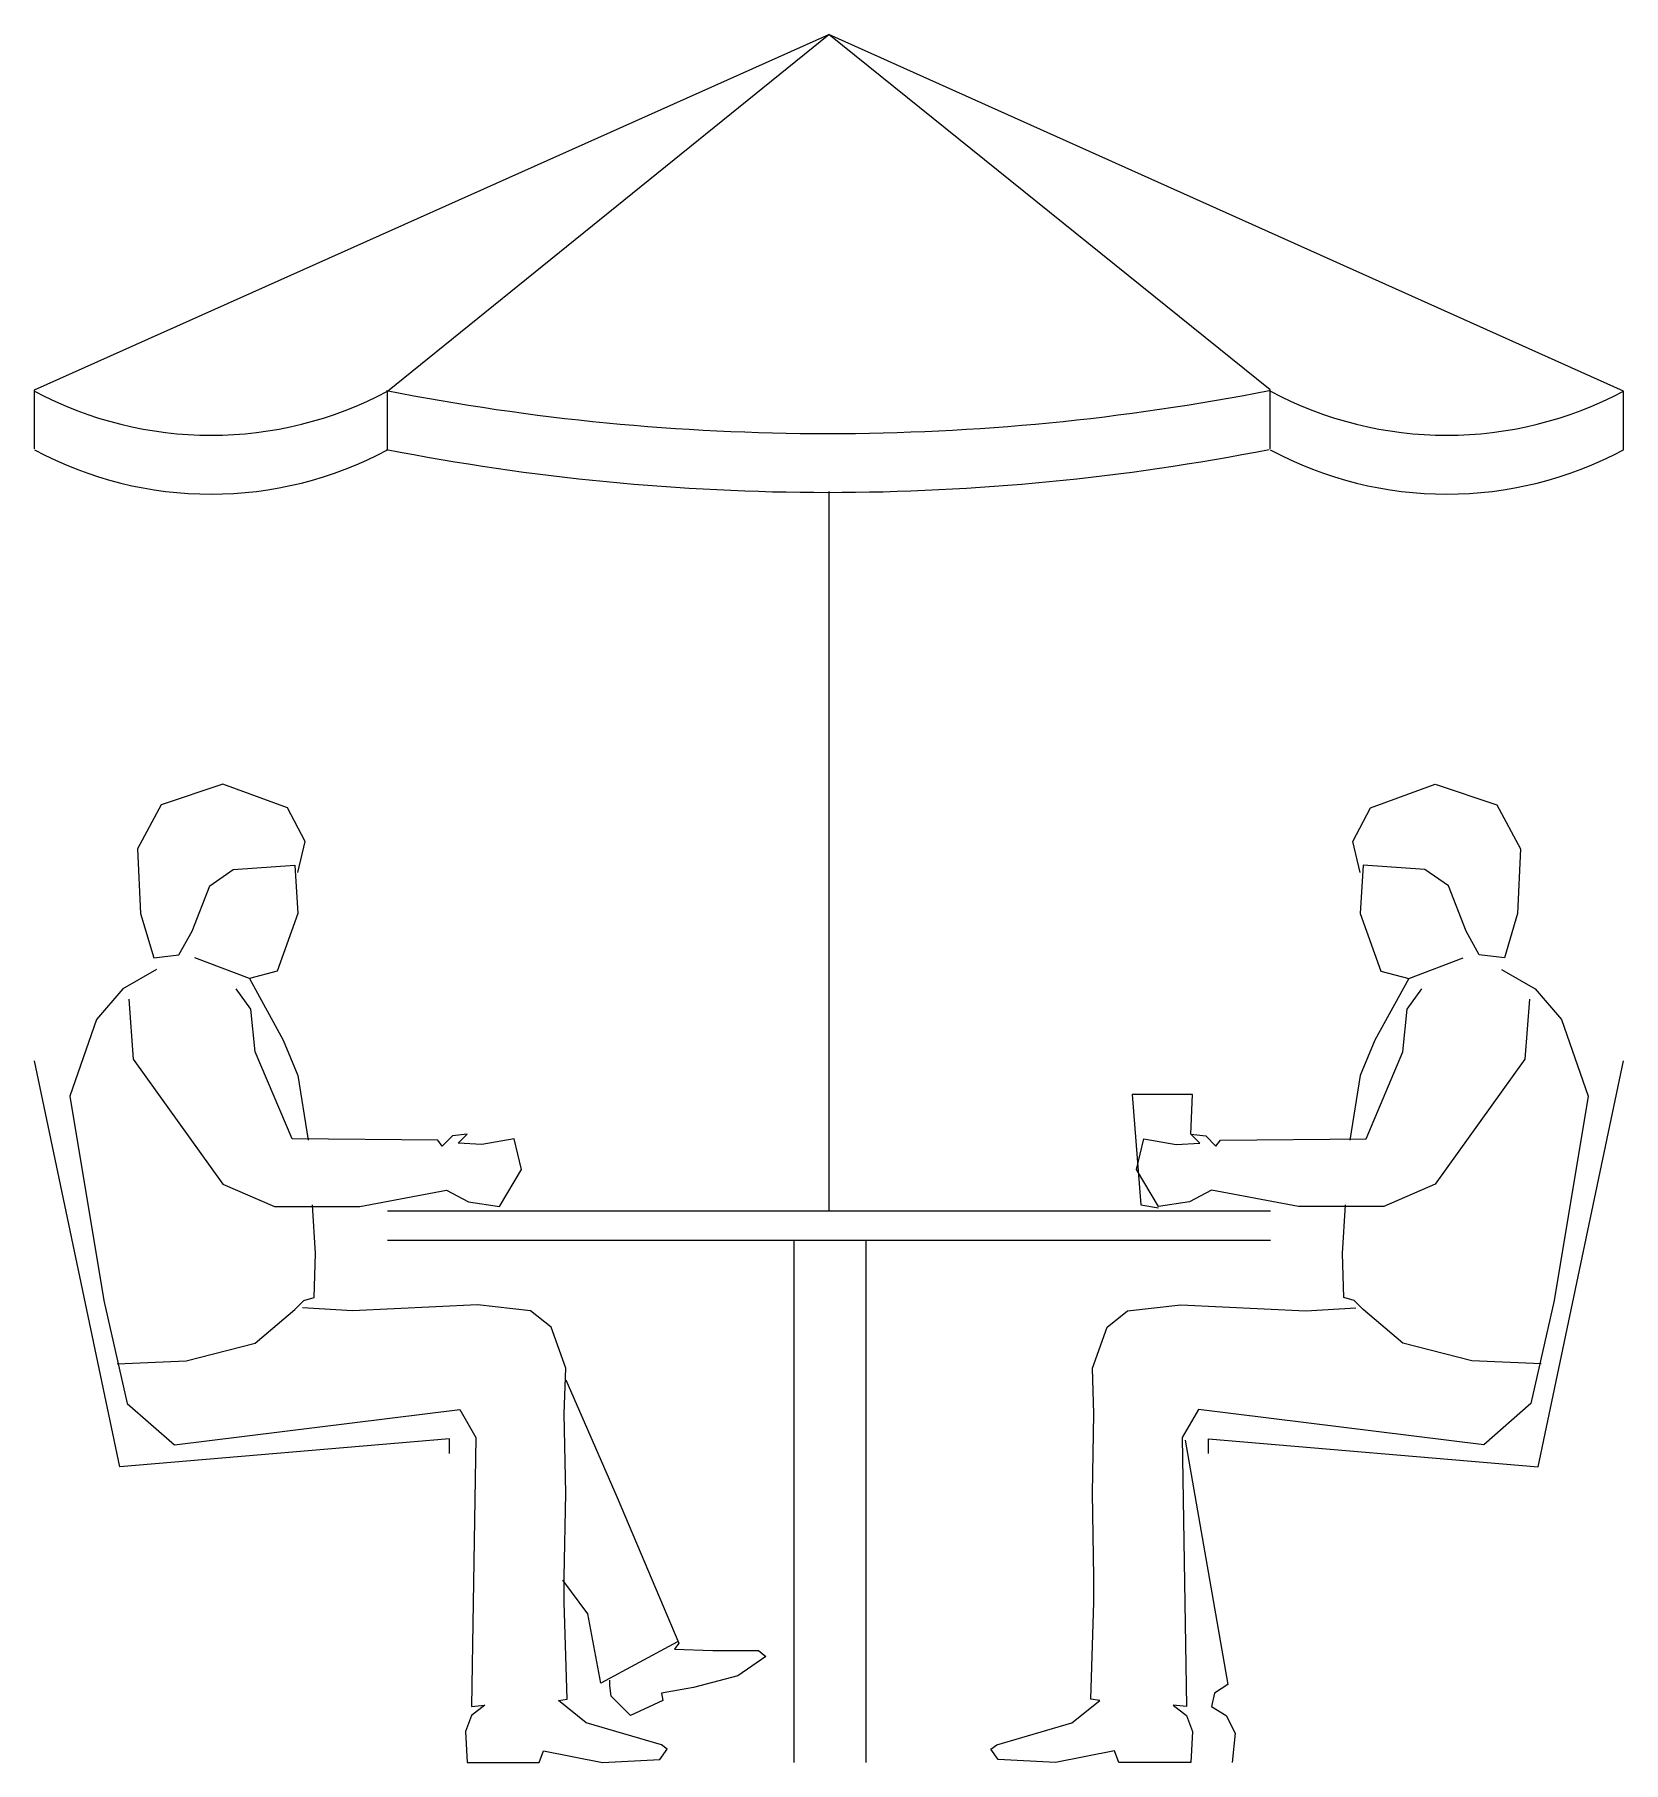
# Model space of a CAD drawing. Extents: x 69345 to 71224, y 18174 to 20217.
import ezdxf

# ---------------------------------------------------------------- set-up
doc = ezdxf.new("R2010")
doc.units = 0
doc.header["$LTSCALE"] = 1270
doc.header["$MEASUREMENT"] = 0
doc.layers.get('0').update_dxf_attribs({"linetype": 'CONTINUOUS'})

msp = doc.modelspace()

# ---------------------------------------------------------------- linework, layer by layer
at = {"linetype": 'CONTINUOUS'}
for p, q in [((69344.7, 19797.1), (70284.2, 20217.5)), ((69762.2, 19795.7), (70284.2, 20217.5)), ((71223.8, 19795.7), (70284.2, 20217.5)), ((70806.2, 19797.1), (70284.2, 20217.5)), ((69344.7, 19727.5), (69344.7, 19797.1)), ((69762.2, 19726.1), (69762.2, 19795.7)), ((70806.2, 19727.5), (70806.2, 19797.1)), ((71223.8, 19726.1), (71223.8, 19795.7)), ((70284.3, 18826.2), (70284.3, 19677)), ((69567.4, 19330.8), (69494.4, 19306.4)), ((69644, 19302.9), (69567.4, 19330.8)), ((70924.6, 19302.9), (71001.2, 19330.8)), ((71001.2, 19330.8), (71074.3, 19306.4)), ((69494.4, 19306.4), (69466.5, 19254.2)), ((69664.9, 19262.9), (69644, 19302.9)), ((70903.8, 19262.9), (70924.6, 19302.9)), ((71074.3, 19306.4), (71102.1, 19254.2)), ((69466.5, 19254.2), (69470, 19177.7)), ((69656.2, 19226.4), (69664.9, 19262.9)), ((70912.5, 19226.4), (70903.8, 19262.9)), ((71102.1, 19254.2), (71098.6, 19177.7)), ((69579.6, 19229.9), (69652.7, 19235.1)), ((69652.7, 19235.1), (69656.2, 19177.7)), ((70915.9, 19235.1), (70912.5, 19177.7)), ((70989, 19229.9), (70915.9, 19235.1)), ((69551.8, 19210.7), (69579.6, 19229.9)), ((71016.9, 19210.7), (70989, 19229.9)), ((69530.9, 19156.8), (69551.8, 19210.7)), ((71037.7, 19156.8), (71016.9, 19210.7)), ((69470, 19177.7), (69485.7, 19125.5)), ((69656.2, 19177.7), (69631.8, 19109.8)), ((70912.5, 19177.7), (70936.8, 19109.8)), ((71098.6, 19177.7), (71083, 19125.5)), ((69515.2, 19128.9), (69530.9, 19156.8)), ((71053.4, 19128.9), (71037.7, 19156.8)), ((69489.1, 19111.5), (69449.1, 19088.9)), ((69485.7, 19125.5), (69515.2, 19128.9)), ((69598.8, 19101.1), (69534.4, 19125.5)), ((69631.8, 19109.8), (69598.8, 19101.1)), ((70936.8, 19109.8), (70969.9, 19101.1)), ((70969.9, 19101.1), (71034.3, 19125.5)), ((71083, 19125.5), (71053.4, 19128.9)), ((71079.5, 19111.5), (71119.5, 19088.9)), ((69598.8, 19101.1), (69638.8, 19028)), ((70969.9, 19101.1), (70929.9, 19028)), ((69449.1, 19088.9), (69417.8, 19052.4)), ((69456.1, 19076.7), (69461.3, 19005.4)), ((69600.5, 19064.6), (69583.1, 19088.9)), ((70968.1, 19064.6), (70985.5, 19088.9)), ((71112.6, 19076.7), (71107.3, 19005.4)), ((71119.5, 19088.9), (71150.8, 19052.4)), ((69417.8, 19052.4), (69386.5, 18961.9)), ((69605.7, 19014.1), (69600.5, 19064.6)), ((70962.9, 19014.1), (70968.1, 19064.6)), ((71150.8, 19052.4), (71182.2, 18961.9)), ((69638.8, 19028), (69656.2, 18986.3)), ((70929.9, 19028), (70912.5, 18986.3)), ((69649.2, 18911.4), (69605.7, 19014.1)), ((70919.4, 18911.4), (70962.9, 19014.1)), ((69445.6, 18523.4), (69344.7, 19003.7)), ((69461.3, 19005.4), (69567.4, 18857.5)), ((71107.3, 19005.4), (71001.2, 18857.5)), ((71122.9, 18523.4), (71223.8, 19003.6)), ((69656.2, 18986.3), (69668.4, 18909.7)), ((70912.5, 18986.3), (70900.3, 18909.7)), ((69386.5, 18961.9), (69426.5, 18720)), ((70642.8, 18963.6), (70653.2, 18833.1)), ((70714.1, 18963.6), (70642.8, 18963.6)), ((70712.4, 18916.7), (70714.1, 18963.6)), ((71182.2, 18961.9), (71142.1, 18720)), ((69821.5, 18909.7), (69649.2, 18911.4)), ((69826.7, 18902.7), (69821.5, 18909.7)), ((69838.9, 18914.9), (69826.7, 18902.7)), ((69856.3, 18916.7), (69838.9, 18914.9)), ((69845.8, 18906.2), (69856.3, 18916.7)), ((69873.7, 18904.5), (69845.8, 18906.2)), ((69912, 18911.4), (69873.7, 18904.5)), ((69920.7, 18874.9), (69912, 18911.4)), ((70648, 18874.9), (70656.7, 18911.4)), ((70656.7, 18911.4), (70695, 18904.5)), ((70695, 18904.5), (70722.8, 18906.2)), ((70712.4, 18916.7), (70729.8, 18914.9)), ((70722.8, 18906.2), (70712.4, 18916.7)), ((70729.8, 18914.9), (70741.9, 18902.7)), ((70741.9, 18902.7), (70747.2, 18909.7)), ((70747.2, 18909.7), (70919.4, 18911.4)), ((69894.6, 18831.4), (69920.7, 18874.9)), ((70674.1, 18831.4), (70648, 18874.9)), ((69567.4, 18857.5), (69628.3, 18831.4)), ((69729.3, 18831.4), (69831.9, 18850.5)), ((69831.9, 18850.5), (69858, 18836.6)), ((70736.7, 18850.5), (70710.6, 18836.6)), ((70839.4, 18831.4), (70736.7, 18850.5)), ((71001.2, 18857.5), (70940.3, 18831.4)), ((69628.3, 18831.4), (69729.3, 18831.4)), ((69677.1, 18775.7), (69673.6, 18833.1)), ((69762.3, 18826.2), (70806.3, 18826.2)), ((69858, 18836.6), (69894.6, 18831.4)), ((70653.2, 18833.1), (70674.1, 18829.7)), ((70710.6, 18836.6), (70674.1, 18831.4)), ((70940.3, 18831.4), (70839.4, 18831.4)), ((70891.6, 18775.7), (70895.1, 18833.1)), ((69762.3, 18791.4), (70806.3, 18791.4)), ((70242.6, 18791.4), (70242.6, 18173.7)), ((70327.8, 18791.4), (70327.8, 18173.7)), ((69675.3, 18723.5), (69677.1, 18775.7)), ((70893.3, 18723.5), (70891.6, 18775.7)), ((69663.1, 18720), (69675.3, 18723.5)), ((70905.5, 18720), (70893.3, 18723.5)), ((69426.5, 18720), (69454.3, 18598.2)), ((69605.7, 18669.6), (69652.7, 18709.6)), ((69652.7, 18709.6), (69663.1, 18720)), ((69720.6, 18707.9), (69661.4, 18711.3)), ((69868.5, 18714.8), (69720.6, 18707.9)), ((69931.1, 18707.9), (69868.5, 18714.8)), ((69955.5, 18688.7), (69931.1, 18707.9)), ((70613.2, 18688.7), (70637.5, 18707.9)), ((70637.5, 18707.9), (70700.2, 18714.8)), ((70700.2, 18714.8), (70848.1, 18707.9)), ((70848.1, 18707.9), (70907.2, 18711.3)), ((70915.9, 18709.6), (70905.5, 18720)), ((70962.9, 18669.6), (70915.9, 18709.6)), ((71142.1, 18720), (71114.3, 18598.2)), ((69972.9, 18640), (69955.5, 18688.7)), ((70595.8, 18640), (70613.2, 18688.7)), ((69523.9, 18648.7), (69605.7, 18669.6)), ((71044.7, 18648.7), (70962.9, 18669.6)), ((69442.2, 18645.2), (69523.9, 18648.7)), ((69971.1, 18586.1), (69972.9, 18640)), ((70597.5, 18586.1), (70595.8, 18640)), ((71126.5, 18645.2), (71044.7, 18648.7)), ((69972.9, 18626.1), (70033.8, 18486.9)), ((69454.3, 18598.2), (69510, 18549.5)), ((69510, 18549.5), (69847.6, 18591.3)), ((69847.6, 18591.3), (69866.7, 18558.2)), ((69972.9, 18492.1), (69971.1, 18586.1)), ((70595.8, 18492.1), (70597.5, 18586.1)), ((70721.1, 18591.3), (70701.9, 18558.2)), ((71058.6, 18549.5), (70721.1, 18591.3)), ((71114.3, 18598.2), (71058.6, 18549.5)), ((69866.7, 18558.2), (69861.5, 18239.8)), ((70701.9, 18558.2), (70707.1, 18239.8)), ((69835.4, 18556.5), (69445.6, 18523.4)), ((69835.4, 18539.1), (69835.4, 18556.5)), ((70705.4, 18554.7), (70755.9, 18265.9)), ((70733.2, 18556.4), (71122.9, 18523.4)), ((70733.2, 18539.1), (70733.2, 18556.4)), ((69971.1, 18392.9), (69972.9, 18492.1)), ((70033.8, 18486.9), (70106.8, 18314.6)), ((70597.5, 18392.9), (70595.8, 18492.1)), ((69999, 18349.4), (69969.4, 18389.4)), ((69971.1, 18363.3), (69971.1, 18392.9)), ((70597.5, 18363.3), (70597.5, 18392.9)), ((69974.6, 18248.5), (69971.1, 18363.3)), ((70594, 18248.5), (70597.5, 18363.3)), ((70014.6, 18267.6), (69999, 18349.4)), ((70105.1, 18316.4), (70014.6, 18267.6)), ((70106.8, 18314.6), (70101.6, 18307.7)), ((70101.6, 18307.7), (70146.9, 18305.9)), ((70146.9, 18305.9), (70200.8, 18305.9)), ((70209.5, 18299), (70176.4, 18276.3)), ((70200.8, 18305.9), (70209.5, 18299)), ((70176.4, 18276.3), (70124.2, 18262.4)), ((70025.1, 18264.2), (70025.1, 18271.1)), ((70026.8, 18252), (70025.1, 18264.2)), ((70049.4, 18229.4), (70026.8, 18252)), ((70124.2, 18262.4), (70086, 18255.5)), ((70086, 18255.5), (70087.7, 18246.8)), ((70740.2, 18255.5), (70736.7, 18239.8)), ((70755.9, 18265.9), (70740.2, 18255.5)), ((69877.2, 18241.5), (69861.5, 18229.4)), ((69861.5, 18239.8), (69877.2, 18241.5)), ((69964.2, 18246.8), (69974.6, 18248.5)), ((69997.2, 18220.7), (69964.2, 18246.8)), ((70087.7, 18246.8), (70049.4, 18229.4)), ((70571.4, 18220.7), (70604.5, 18246.8)), ((70604.5, 18246.8), (70594, 18248.5)), ((70691.5, 18241.5), (70707.1, 18229.4)), ((70707.1, 18239.8), (70691.5, 18241.5)), ((70736.7, 18239.8), (70754.1, 18229.4)), ((69861.5, 18229.4), (69854.5, 18210.2)), ((70086, 18194.6), (69997.2, 18220.7)), ((70482.7, 18194.6), (70571.4, 18220.7)), ((70707.1, 18229.4), (70714.1, 18210.2)), ((70754.1, 18229.4), (70764.6, 18208.5)), ((69854.5, 18210.2), (69856.3, 18173.7)), ((70092.9, 18189.3), (70086, 18194.6)), ((70475.7, 18189.3), (70482.7, 18194.6)), ((70714.1, 18210.2), (70712.4, 18173.7)), ((70764.6, 18208.5), (70761.1, 18173.7)), ((69856.3, 18173.7), (69941.5, 18173.7)), ((69941.5, 18173.7), (69946.8, 18187.6)), ((69946.8, 18187.6), (70016.4, 18173.7)), ((70016.4, 18173.7), (70084.2, 18177.2)), ((70084.2, 18177.2), (70092.9, 18189.3)), ((70484.4, 18177.2), (70475.7, 18189.3)), ((70552.3, 18173.7), (70484.4, 18177.2)), ((70621.9, 18187.6), (70552.3, 18173.7)), ((70627.1, 18173.7), (70621.9, 18187.6)), ((70712.4, 18173.7), (70627.1, 18173.7))]:
    msp.add_line(p, q, dxfattribs=at)
for centre, radius, start, end in [((69553.4, 20186.9), 443.4, 241.9163, 298.0989), ((70282.8, 22451.6), 2706, 258.879, 281.1249), ((71015, 20186.9), 443.4, 241.9163, 298.0989), ((69553.4, 20117.3), 443.4, 241.911, 298.0989), ((70282.8, 22382), 2706, 258.879, 281.1249), ((71015, 20117.3), 443.4, 241.911, 298.0989)]:
    msp.add_arc(centre, radius, start, end, dxfattribs=at)

doc.saveas('drawing.dxf')
